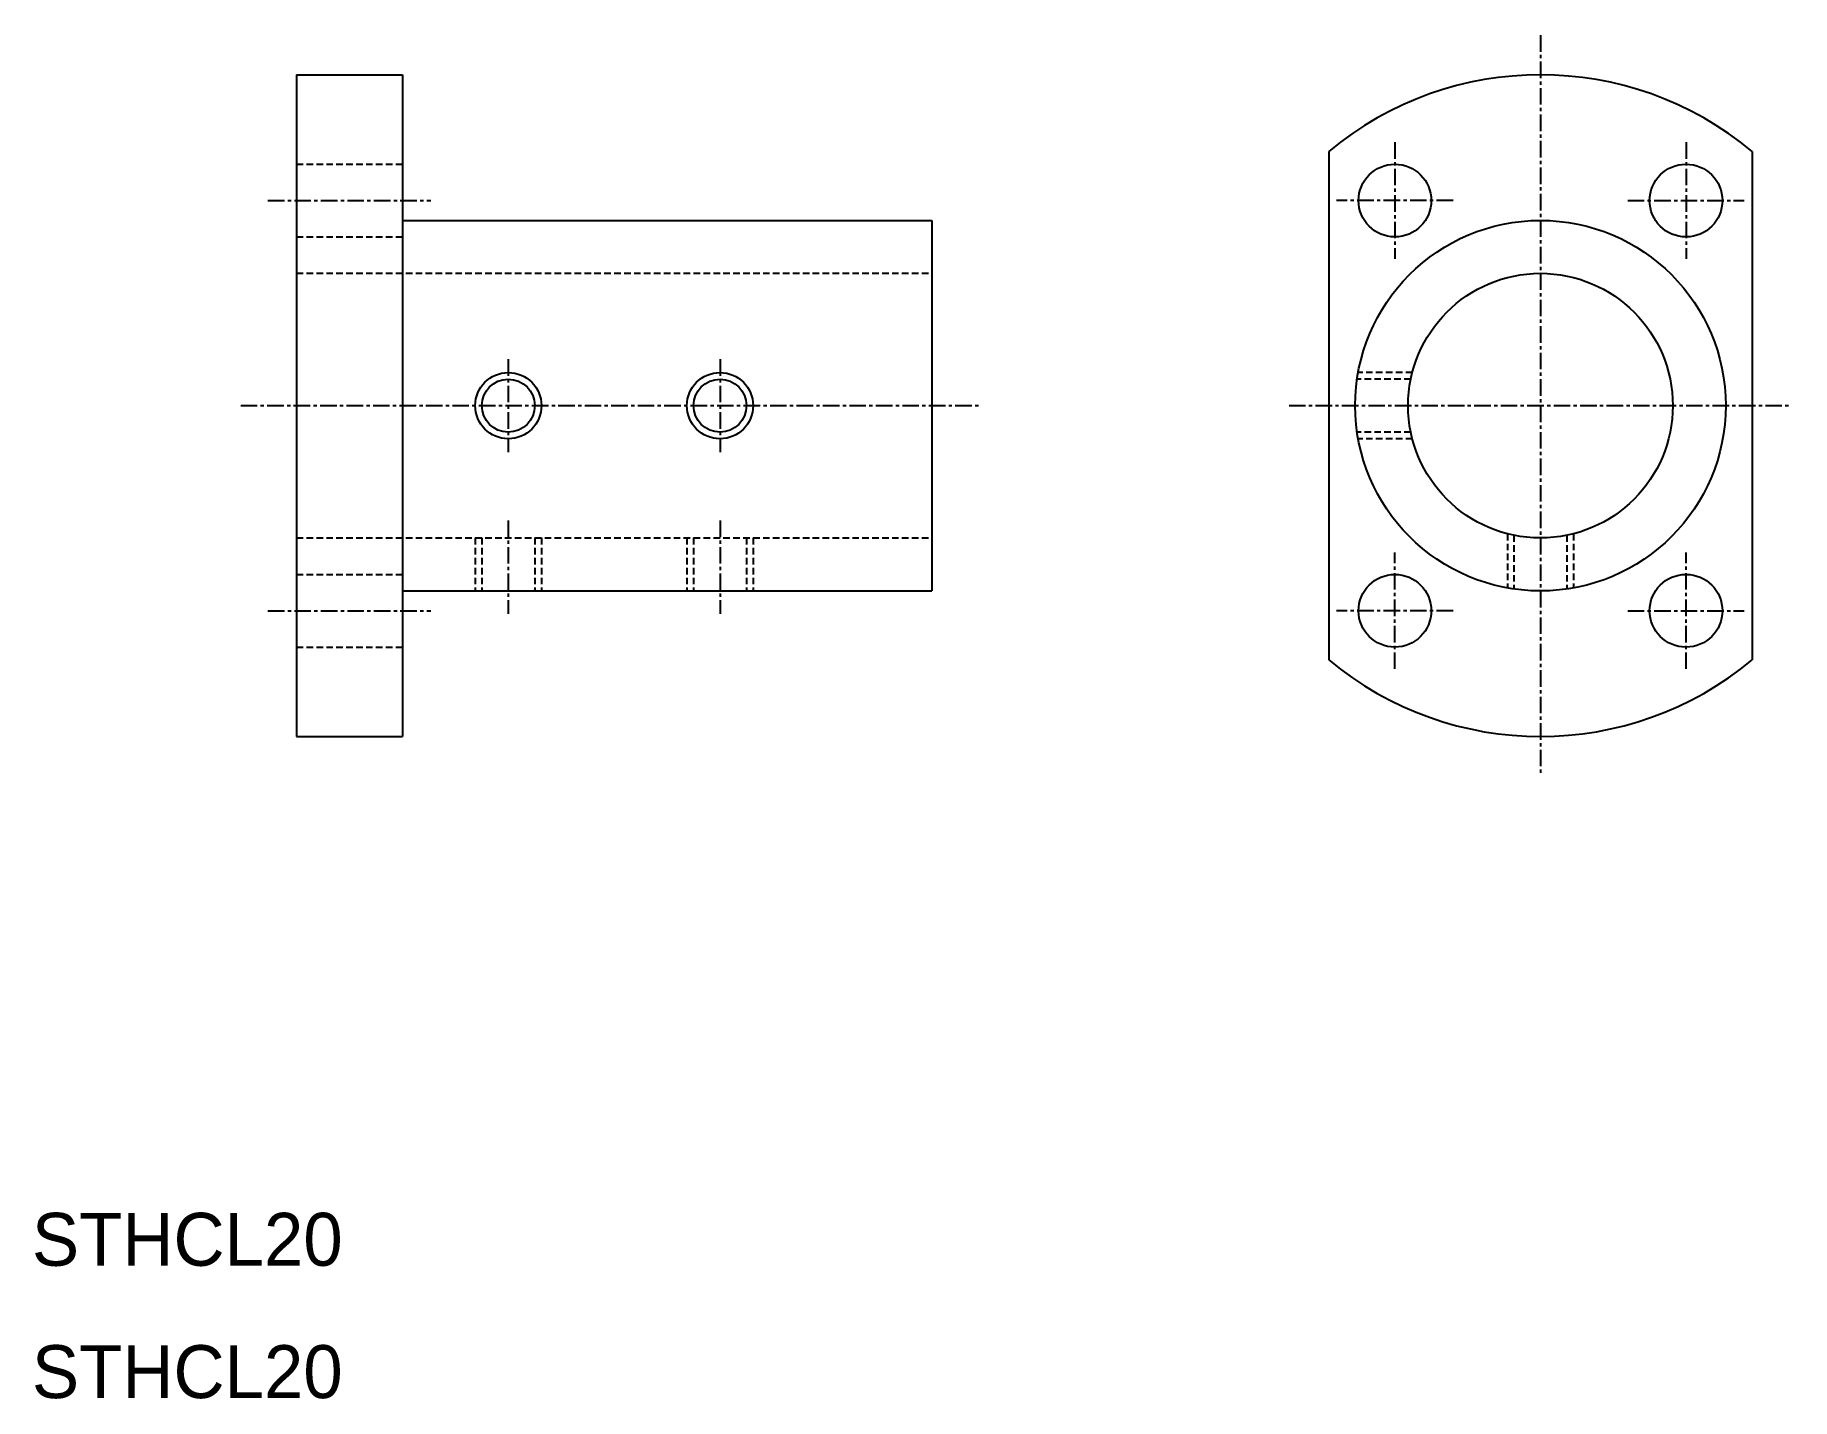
# Model space of a CAD drawing. Extents: x 10 to 143, y 10 to 113.
import ezdxf

# ---------------------------------------------------------------- set-up
doc = ezdxf.new("R2010")
doc.units = 0
doc.linetypes.add('CENTER', pattern=[2, 1.25, -0.25, 0.25, -0.25])
doc.linetypes.add('DASHED', pattern=[0.75, 0.5, -0.25])
doc.layers.get('0').update_dxf_attribs({"linetype": 'CONTINUOUS'})
doc.layers.add('CENTER', color=1, linetype='CENTER')

msp = doc.modelspace()

# ---------------------------------------------------------------- linework, layer by layer
at = {"color": 7, "linetype": 'CONTINUOUS'}
for p, q in [((30, 110), (30, 60)), ((30, 110), (38, 110)), ((38, 110), (38, 60)), ((108, 104.21), (108, 65.79)), ((140, 104.21), (140, 65.79)), ((38, 99), (78, 99)), ((78, 99), (78, 71)), ((30, 97.5), (30, 97.5)), ((30, 85), (30, 85)), ((38, 71), (78, 71)), ((30, 60), (38, 60))]:
    msp.add_line(p, q, dxfattribs=at)
at = {"color": 3, "linetype": 'DASHED'}
for p, q in [((30, 103.25), (38, 103.25)), ((30, 97.75), (38, 97.75)), ((30, 95), (78, 95)), ((114.2, 87), (110.14, 87)), ((114.32, 87.5), (110.23, 87.5)), ((114.2, 83), (110.14, 83)), ((114.32, 82.5), (110.23, 82.5)), ((30, 75), (78, 75)), ((43.5, 75), (43.5, 71)), ((44, 75), (44, 71)), ((48, 75), (48, 71)), ((48.5, 75), (48.5, 71)), ((59.5, 75), (59.5, 71)), ((60, 75), (60, 71)), ((64, 75), (64, 71)), ((64.5, 75), (64.5, 71)), ((121.5, 75.32), (121.5, 71.23)), ((122, 75.2), (122, 71.14)), ((126, 75.2), (126, 71.14)), ((126.5, 75.32), (126.5, 71.23)), ((30, 72.25), (38, 72.25)), ((30, 66.75), (38, 66.75))]:
    msp.add_line(p, q, dxfattribs=at)
at = {"color": 7, "linetype": 'CONTINUOUS'}
for centre, radius in [((113, 100.5), 2.75), ((135, 100.5), 2.75), ((124, 85), 14), ((124, 85), 10), ((46, 85), 2), ((62, 85), 2), ((113, 69.5), 2.75), ((135, 69.5), 2.75)]:
    msp.add_circle(centre, radius, dxfattribs=at)
at = {"color": 3, "linetype": 'CONTINUOUS'}
for centre in [(46, 85), (62, 85)]:
    msp.add_circle(centre, 2.5, dxfattribs=at)
at = {"color": 7, "linetype": 'CONTINUOUS'}
for start, end in [(50.2082, 129.7918), (230.2082, 309.7918)]:
    msp.add_arc((124, 85), 25, start, end, dxfattribs=at)
at = {"layer": 'CENTER', "color": 1, "linetype": 'CENTER'}
for p, q in [((124, 113), (124, 57)), ((113, 104.9), (113, 96.1)), ((135, 104.9), (135, 96.1)), ((27.84, 100.5), (40.14, 100.5)), ((117.4, 100.5), (108.6, 100.5)), ((130.6, 100.5), (139.4, 100.5)), ((46, 88.51), (46, 81.49)), ((62, 88.51), (62, 81.49)), ((25.78, 85), (81.74, 85)), ((105, 85), (143, 85)), ((46, 76.31), (46, 69.28)), ((62, 76.31), (62, 69.28)), ((113, 65.1), (113, 73.9)), ((135, 65.1), (135, 73.9)), ((27.84, 69.5), (40.14, 69.5)), ((117.4, 69.5), (108.6, 69.5)), ((130.6, 69.5), (139.4, 69.5))]:
    msp.add_line(p, q, dxfattribs=at)

# ---------------------------------------------------------------- texts
at = {"color": 7, "linetype": 'CONTINUOUS'}
for p in [(10, 20), (10, 10)]:
    msp.add_text('STHCL20', height=4, dxfattribs=at).set_placement(p)

doc.saveas('drawing.dxf')
